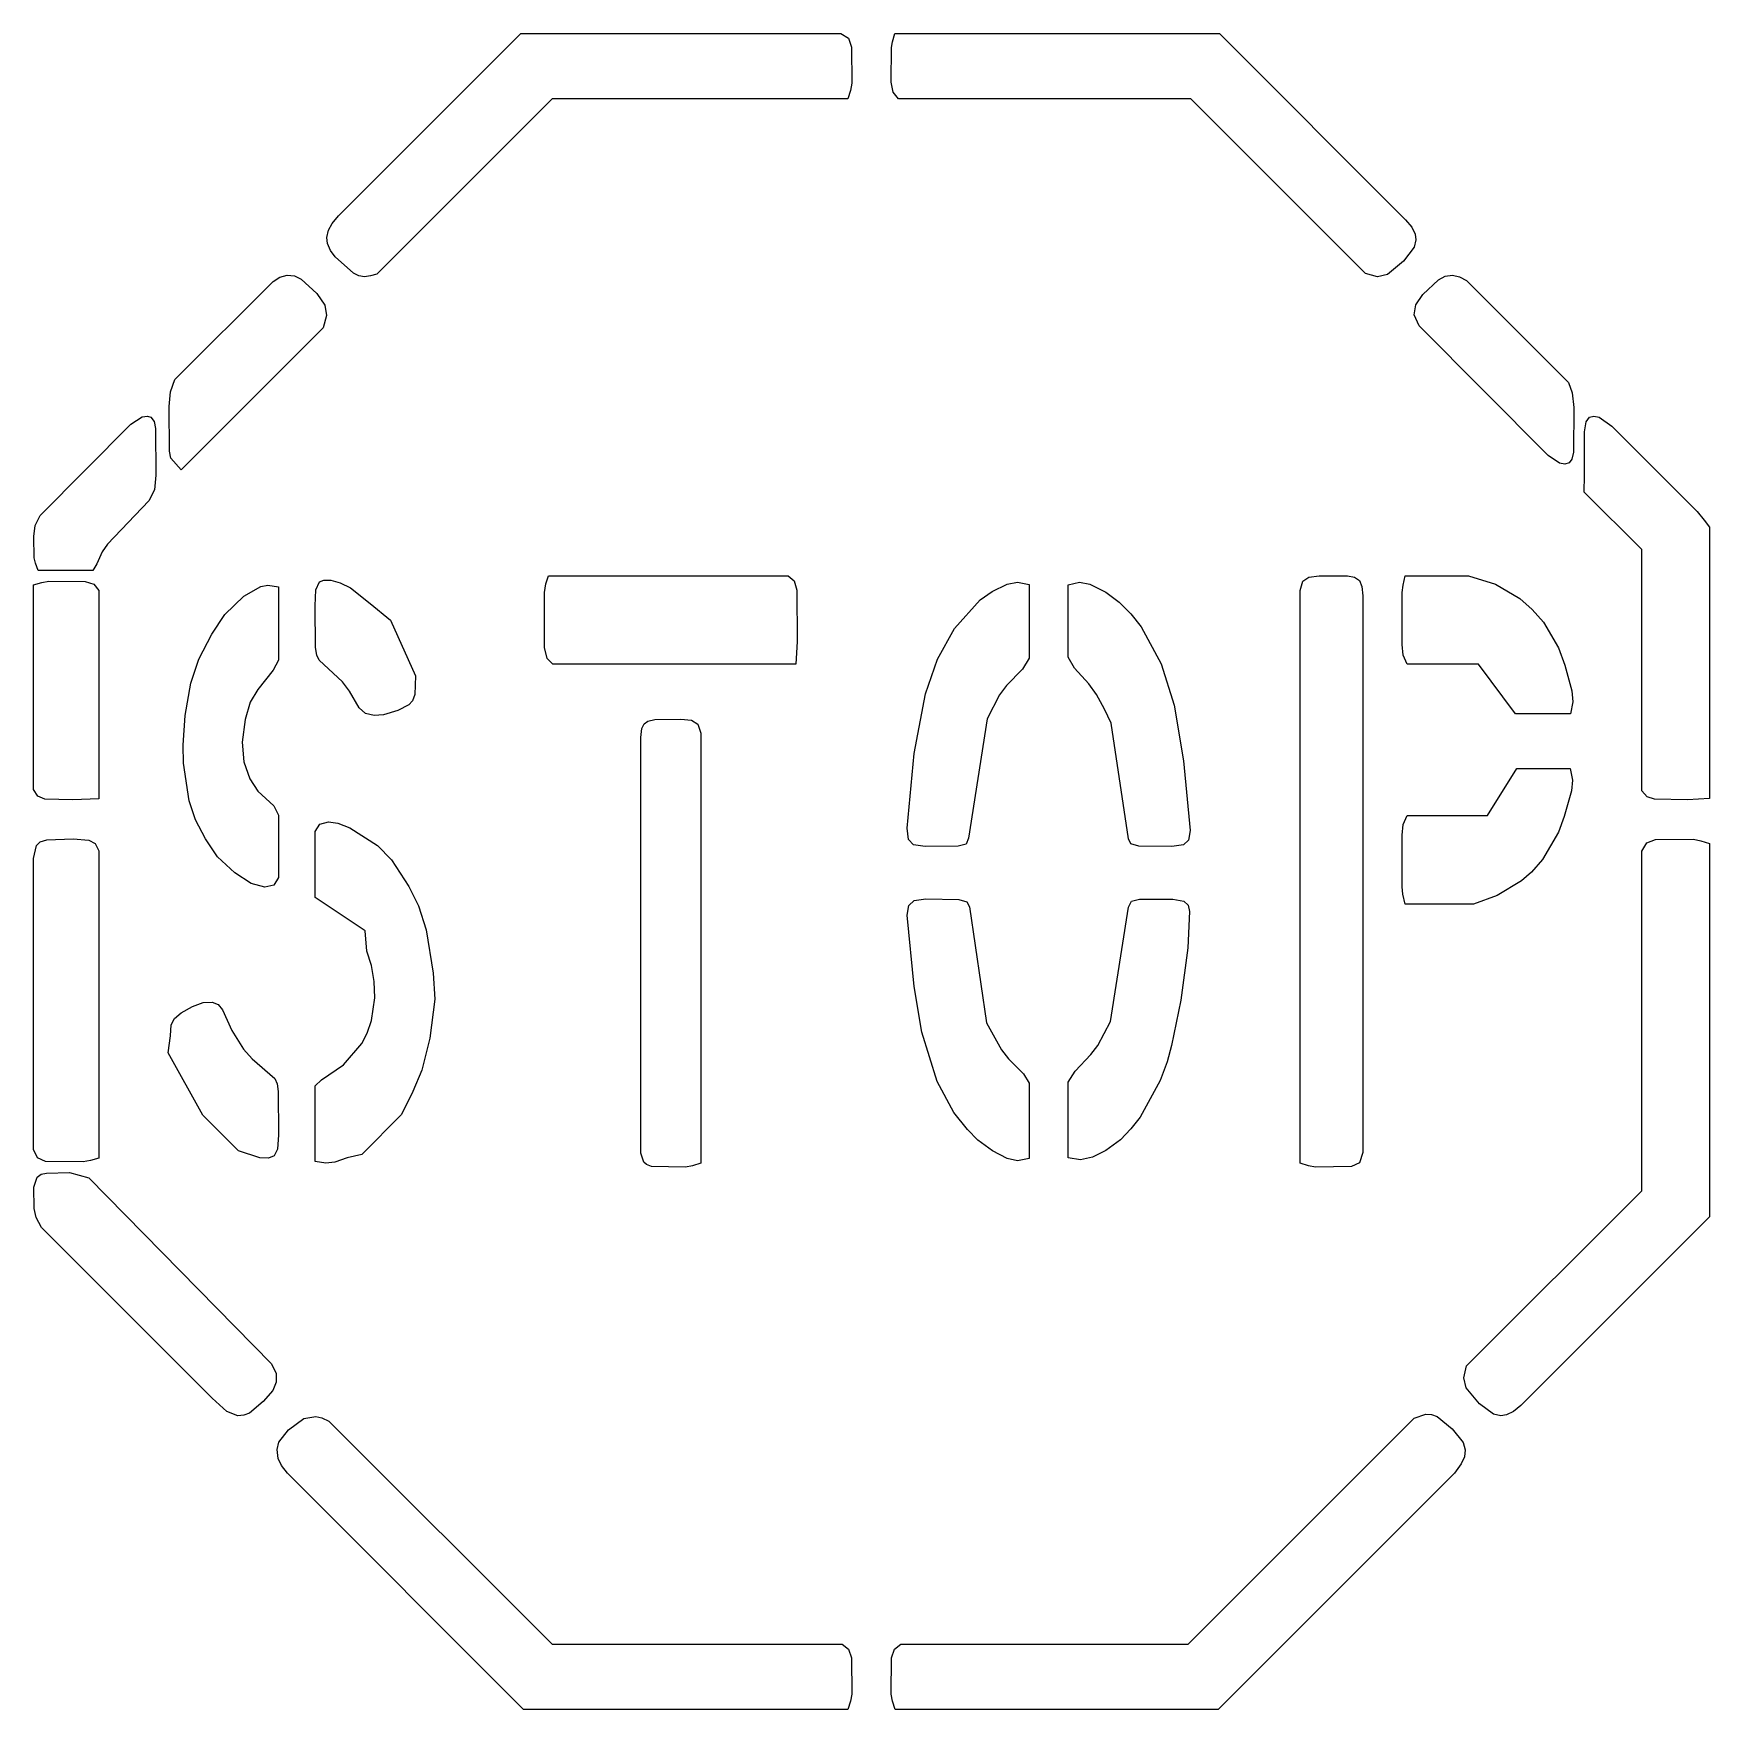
# Model space of a CAD drawing. Header units: inches. Extents: x 3 to 27, y 3 to 27.
import ezdxf

# ---------------------------------------------------------------- set-up
doc = ezdxf.new("R2010")
doc.units = ezdxf.units.IN
doc.header["$MEASUREMENT"] = 0
doc.layers.add('CUT', color=1, linetype='Continuous')

msp = doc.modelspace()

# ---------------------------------------------------------------- linework, layer by layer
at = {"layer": 'CUT'}
for points in [[(7.322, 23.803), (7.253, 23.894), (7.21, 23.994), (7.201, 24.079), (7.222, 24.184), (7.277, 24.281), (7.368, 24.388), (9.98, 27), (14.56, 27), (14.672, 26.932), (14.714, 26.806), (14.716, 26.288), (14.699, 26.186), (14.663, 26.067), (10.428, 26.067), (7.916, 23.555), (7.825, 23.531), (7.742, 23.517), (7.659, 23.53), (7.581, 23.566)], [(15.301, 26.879), (15.335, 27), (19.983, 27), (22.649, 24.334), (22.736, 24.225), (22.783, 24.127), (22.794, 24.044), (22.771, 23.942), (22.62, 23.742), (22.389, 23.549), (22.246, 23.517), (22.075, 23.564), (19.572, 26.067), (15.386, 26.067), (15.311, 26.162), (15.283, 26.302), (15.286, 26.798)], [(4.942, 21.661), (4.961, 21.871), (5.026, 22.046), (6.431, 23.451), (6.529, 23.509), (6.631, 23.539), (6.735, 23.529), (6.832, 23.482), (7.057, 23.275), (7.173, 23.108), (7.196, 22.961), (7.148, 22.787), (5.113, 20.752), (4.964, 20.917), (4.946, 21.017)], [(25.058, 21.646), (25.053, 21.003), (25.031, 20.905), (24.991, 20.854), (24.928, 20.834), (24.854, 20.846), (24.688, 20.955), (22.843, 22.812), (22.773, 22.97), (22.793, 23.115), (22.895, 23.263), (23.118, 23.473), (23.215, 23.525), (23.318, 23.54), (23.421, 23.515), (23.521, 23.462), (24.979, 22.004), (25.036, 21.854)], [(3.025, 19.957), (3.094, 20.097), (4.392, 21.407), (4.558, 21.511), (4.631, 21.52), (4.678, 21.505), (4.729, 21.442), (4.749, 21.342), (4.753, 20.675), (4.732, 20.467), (4.653, 20.308), (4.058, 19.689), (3.981, 19.577), (3.908, 19.408), (3.847, 19.311), (3.066, 19.311), (3.026, 19.417), (3.008, 19.494), (3.003, 19.798)], [(25.232, 21.439), (25.282, 21.504), (25.346, 21.52), (25.421, 21.506), (25.603, 21.378), (26.824, 20.156), (26.926, 20.03), (27, 19.929), (27, 16.043), (26.687, 16.027), (26.215, 16.034), (26.106, 16.069), (26.03, 16.155), (26.03, 19.61), (25.206, 20.434), (25.21, 20.672), (25.211, 21.294)], [(13.917, 17.967), (10.437, 17.967), (10.354, 18.049), (10.319, 18.206), (10.319, 18.993), (10.337, 19.119), (10.373, 19.236), (13.806, 19.236), (13.893, 19.162), (13.931, 19.031), (13.936, 18.292)], [(21.263, 19.216), (21.413, 19.235), (21.815, 19.232), (21.918, 19.215), (21.99, 19.166), (22.024, 19.08), (22.036, 18.947), (22.036, 10.978), (21.986, 10.83), (21.874, 10.775), (21.36, 10.768), (21.258, 10.785), (21.14, 10.821), (21.14, 19.022), (21.179, 19.156)], [(24.93, 17.955), (25.031, 17.585), (25.044, 17.429), (25.009, 17.258), (24.222, 17.258), (23.691, 17.967), (22.669, 17.967), (22.613, 18.1), (22.597, 18.252), (22.598, 18.993), (22.612, 19.1), (22.642, 19.236), (23.551, 19.236), (23.935, 19.113), (24.285, 18.91), (24.462, 18.75), (24.622, 18.572), (24.839, 18.201)], [(3, 16.175), (3, 19.104), (3.118, 19.14), (3.22, 19.158), (3.738, 19.155), (3.865, 19.114), (3.933, 19.023), (3.933, 16.04), (3.561, 16.027), (3.164, 16.037), (3.062, 16.08)], [(5.738, 18.678), (6.013, 18.942), (6.255, 19.08), (6.357, 19.099), (6.509, 19.075), (6.509, 18.025), (6.434, 17.881), (6.211, 17.608), (6.104, 17.424), (6.029, 17.177), (5.99, 16.854), (6.011, 16.572), (6.097, 16.327), (6.213, 16.151), (6.442, 15.939), (6.509, 15.806), (6.509, 14.913), (6.439, 14.805), (6.313, 14.775), (6.117, 14.826), (5.881, 14.983), (5.636, 15.209), (5.464, 15.466), (5.32, 15.742), (5.228, 16.013), (5.15, 16.551), (5.142, 16.809), (5.171, 17.236), (5.255, 17.698), (5.365, 18.039), (5.553, 18.4)], [(8.375, 17.387), (8.216, 17.306), (8.013, 17.245), (7.877, 17.234), (7.755, 17.263), (7.663, 17.344), (7.523, 17.584), (7.424, 17.716), (7.092, 18.026), (7.056, 18.099), (7.036, 18.206), (7.031, 18.803), (7.041, 19.033), (7.095, 19.146), (7.157, 19.173), (7.259, 19.171), (7.39, 19.133), (7.539, 19.06), (7.82, 18.84), (8.11, 18.599), (8.47, 17.801), (8.459, 17.537), (8.428, 17.444)], [(15.602, 15.384), (15.532, 15.457), (15.509, 15.622), (15.613, 16.692), (15.773, 17.544), (15.945, 18.042), (16.187, 18.482), (16.556, 18.888), (16.729, 19.012), (16.941, 19.115), (17.091, 19.142), (17.258, 19.111), (17.258, 18.057), (17.162, 17.899), (16.934, 17.662), (16.835, 17.529), (16.654, 17.187), (16.391, 15.477), (16.355, 15.391), (16.24, 15.361), (15.767, 15.357)], [(19.564, 15.589), (19.541, 15.45), (19.467, 15.381), (19.299, 15.356), (18.827, 15.362), (18.715, 15.395), (18.68, 15.466), (18.433, 17.126), (18.337, 17.323), (18.223, 17.533), (18.113, 17.687), (17.906, 17.91), (17.818, 18.07), (17.818, 19.106), (17.977, 19.142), (18.125, 19.115), (18.356, 18.998), (18.548, 18.859), (18.715, 18.689), (18.864, 18.502), (19.147, 17.975), (19.335, 17.382), (19.466, 16.587)], [(12.438, 10.785), (12.335, 10.768), (11.848, 10.777), (11.777, 10.803), (11.74, 10.837), (11.697, 10.968), (11.697, 16.917), (11.713, 17.047), (11.743, 17.113), (11.797, 17.155), (11.895, 17.177), (12.272, 17.182), (12.424, 17.166), (12.512, 17.11), (12.555, 16.98), (12.555, 10.821)], [(23.62, 14.533), (22.64, 14.533), (22.611, 14.674), (22.598, 14.781), (22.597, 15.522), (22.614, 15.673), (22.671, 15.802), (23.822, 15.802), (24.242, 16.474), (25.006, 16.474), (25.04, 16.309), (25.024, 16.154), (24.921, 15.786), (24.836, 15.563), (24.608, 15.17), (24.452, 14.99), (24.309, 14.865), (23.962, 14.656)], [(7.031, 10.849), (7.031, 11.93), (7.123, 12.019), (7.438, 12.232), (7.701, 12.537), (7.777, 12.684), (7.839, 12.864), (7.887, 13.192), (7.878, 13.427), (7.839, 13.655), (7.774, 13.857), (7.749, 14.148), (7.031, 14.629), (7.031, 15.571), (7.1, 15.68), (7.225, 15.712), (7.356, 15.692), (7.528, 15.626), (7.927, 15.37), (8.126, 15.167), (8.375, 14.785), (8.515, 14.509), (8.622, 14.167), (8.724, 13.544), (8.745, 13.171), (8.674, 12.614), (8.561, 12.156), (8.431, 11.848), (8.271, 11.518), (7.7, 10.947), (7.492, 10.899), (7.314, 10.838), (7.185, 10.823)], [(3.885, 15.399), (3.933, 15.295), (3.933, 10.895), (3.815, 10.86), (3.712, 10.842), (3.173, 10.847), (3.055, 10.898), (3, 11.019), (3, 15.187), (3.043, 15.371), (3.095, 15.423), (3.191, 15.455), (3.567, 15.466), (3.792, 15.451)], [(26.874, 15.441), (27, 15.402), (27, 10.054), (24.3, 7.355), (24.192, 7.267), (24.095, 7.218), (24.012, 7.206), (23.909, 7.227), (23.709, 7.376), (23.515, 7.605), (23.48, 7.748), (23.522, 7.921), (26.03, 10.428), (26.03, 15.292), (26.101, 15.41), (26.228, 15.458), (26.77, 15.461)], [(16.373, 11.306), (16.179, 11.549), (15.942, 11.992), (15.719, 12.701), (15.612, 13.355), (15.512, 14.376), (15.536, 14.515), (15.612, 14.583), (15.78, 14.607), (16.252, 14.601), (16.364, 14.566), (16.405, 14.495), (16.645, 12.831), (16.862, 12.447), (16.963, 12.316), (17.177, 12.104), (17.258, 11.967), (17.258, 10.889), (17.091, 10.859), (16.944, 10.89), (16.735, 11), (16.522, 11.152)], [(18.84, 14.602), (19.313, 14.606), (19.475, 14.577), (19.534, 14.519), (19.556, 14.425), (19.53, 13.909), (19.429, 13.159), (19.296, 12.508), (19.236, 12.276), (19.136, 12.007), (18.845, 11.484), (18.715, 11.313), (18.565, 11.159), (18.354, 11.005), (18.166, 10.908), (17.992, 10.87), (17.818, 10.902), (17.818, 11.982), (17.915, 12.14), (18.143, 12.378), (18.243, 12.51), (18.424, 12.853), (18.679, 14.489), (18.724, 14.573)], [(5.017, 12.893), (5.114, 12.978), (5.279, 13.068), (5.431, 13.123), (5.559, 13.13), (5.646, 13.094), (5.708, 13.018), (5.842, 12.723), (6.006, 12.458), (6.132, 12.317), (6.456, 12.035), (6.489, 11.96), (6.505, 11.851), (6.508, 11.227), (6.495, 11.024), (6.446, 10.929), (6.365, 10.894), (6.239, 10.901), (5.937, 11), (5.426, 11.51), (4.93, 12.403), (4.963, 12.647), (4.973, 12.802)], [(5.559, 7.458), (3.113, 9.904), (3.037, 10.043), (3.007, 10.175), (3.005, 10.48), (3.052, 10.625), (3.109, 10.664), (3.188, 10.682), (3.517, 10.689), (3.791, 10.614), (6.409, 7.952), (6.474, 7.81), (6.477, 7.685), (6.425, 7.566), (6.287, 7.408), (6.091, 7.245), (6.011, 7.213), (5.928, 7.207), (5.769, 7.268)], [(23.444, 6.518), (23.351, 6.382), (19.964, 3), (15.337, 3), (15.301, 3.118), (15.284, 3.221), (15.286, 3.738), (15.328, 3.865), (15.419, 3.933), (19.535, 3.933), (22.771, 7.17), (22.938, 7.228), (23.021, 7.224), (23.102, 7.196), (23.315, 7.019), (23.472, 6.822), (23.502, 6.72), (23.492, 6.616)], [(7.043, 7.196), (7.127, 7.176), (7.231, 7.129), (10.428, 3.933), (14.581, 3.933), (14.673, 3.865), (14.714, 3.738), (14.716, 3.22), (14.698, 3.117), (14.662, 3), (10.017, 3), (6.635, 6.382), (6.549, 6.492), (6.502, 6.592), (6.488, 6.721), (6.514, 6.826), (6.651, 7.004), (6.873, 7.169)]]:
    msp.add_lwpolyline(points, close=True, dxfattribs=at)

doc.saveas('drawing.dxf')
